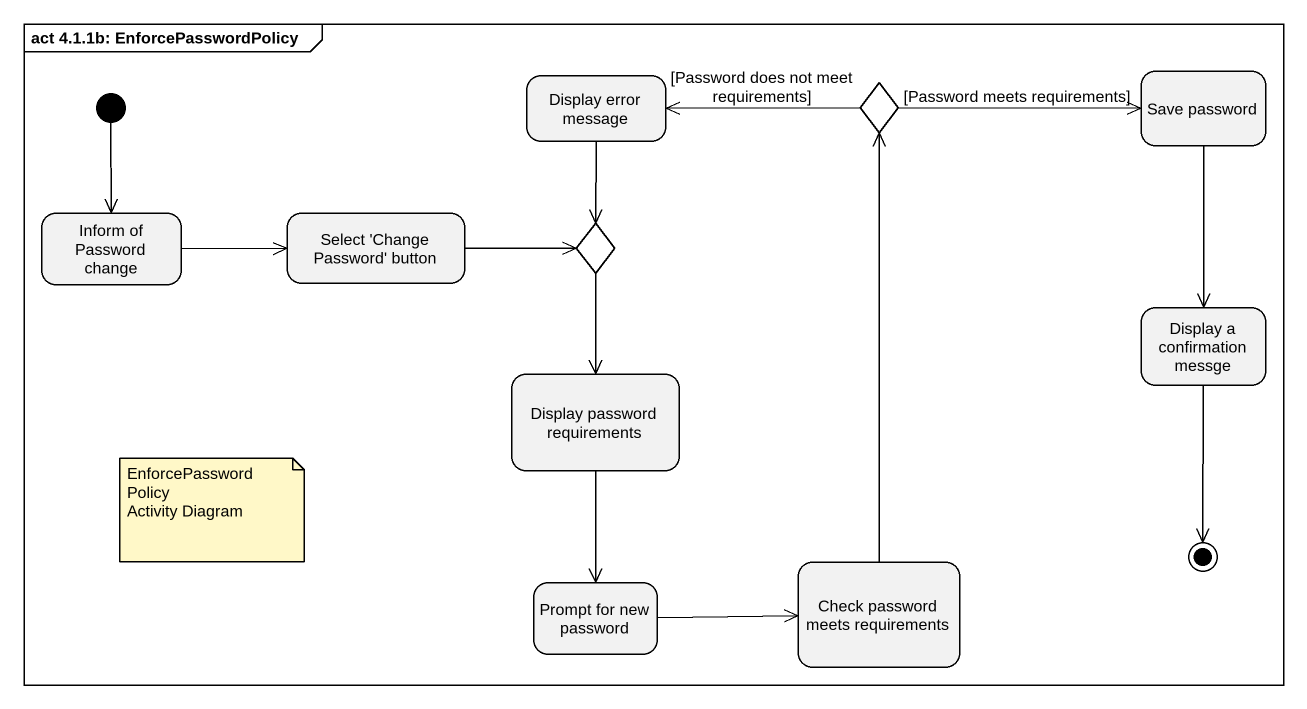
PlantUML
@startuml
mainframe act 4.1.1b: EnforcePasswordPolicy
hide empty description
state "Display error message" as Display_error_message
state "Save password" as Save_password
state choice1 <<choice>>
state "Inform of Password change" as Inform_of_Password_change
state "Select 'Change Password' button" as Select_Change_Password
state choice2 <<choice>>
state "Display a confirmation messge" as Display_a_confirmation
state "Display password requirements" as Display_password
state "Prompt for new password" as Prompt_for_new_password
state "Check password meets requirements" as Check_password_meets
[*] --> Inform_of_Password_change
Display_error_message --> choice2
Save_password --> Display_a_confirmation
choice1 -left-> Display_error_message : [Password does not meet requirements]
choice1 -right-> Save_password : [Password meets requirements]
Inform_of_Password_change -right-> Select_Change_Password
Select_Change_Password -right-> choice2
choice2 --> Display_password
Display_password --> Prompt_for_new_password
Prompt_for_new_password -right-> Check_password_meets
Check_password_meets -up-> choice1
Display_a_confirmation --> [*]
note as N1
  EnforcePasswordPolicy
  Activity Diagram
end note
@enduml
